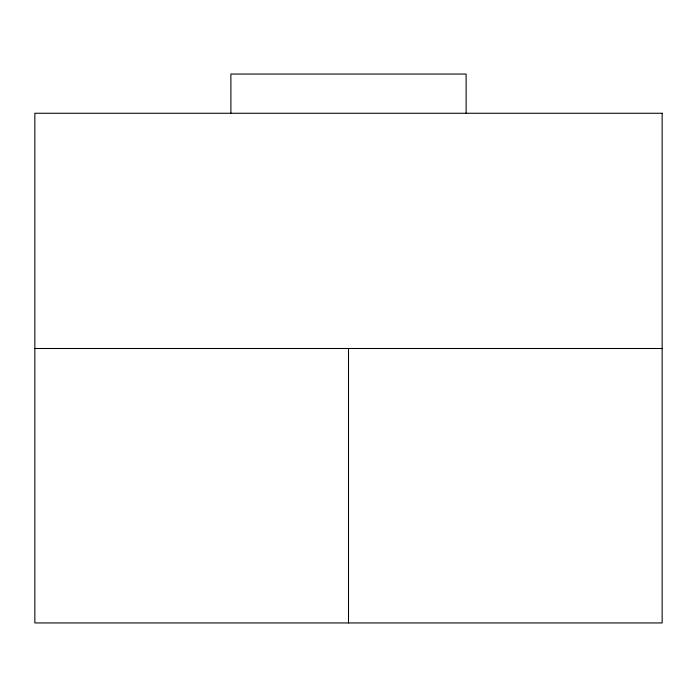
<?xml version="1.0" encoding="UTF-8"?>
<svg xmlns="http://www.w3.org/2000/svg" width="697" height="697" viewBox="0 0 697 697"><rect width="100%" height="100%" fill="white"/><g stroke="black" fill="none" stroke-linecap="round" stroke-linejoin="round"><path stroke-width="1.05" d="M34.85 348.5L662.15 348.5M466.119 113.263L466.119 74.056L230.881 74.056L230.881 113.263M348.5 348.5L348.5 622.944M662.15 113.263L34.85 113.263L34.85 622.944L662.15 622.944L662.15 113.263"/></g></svg>
